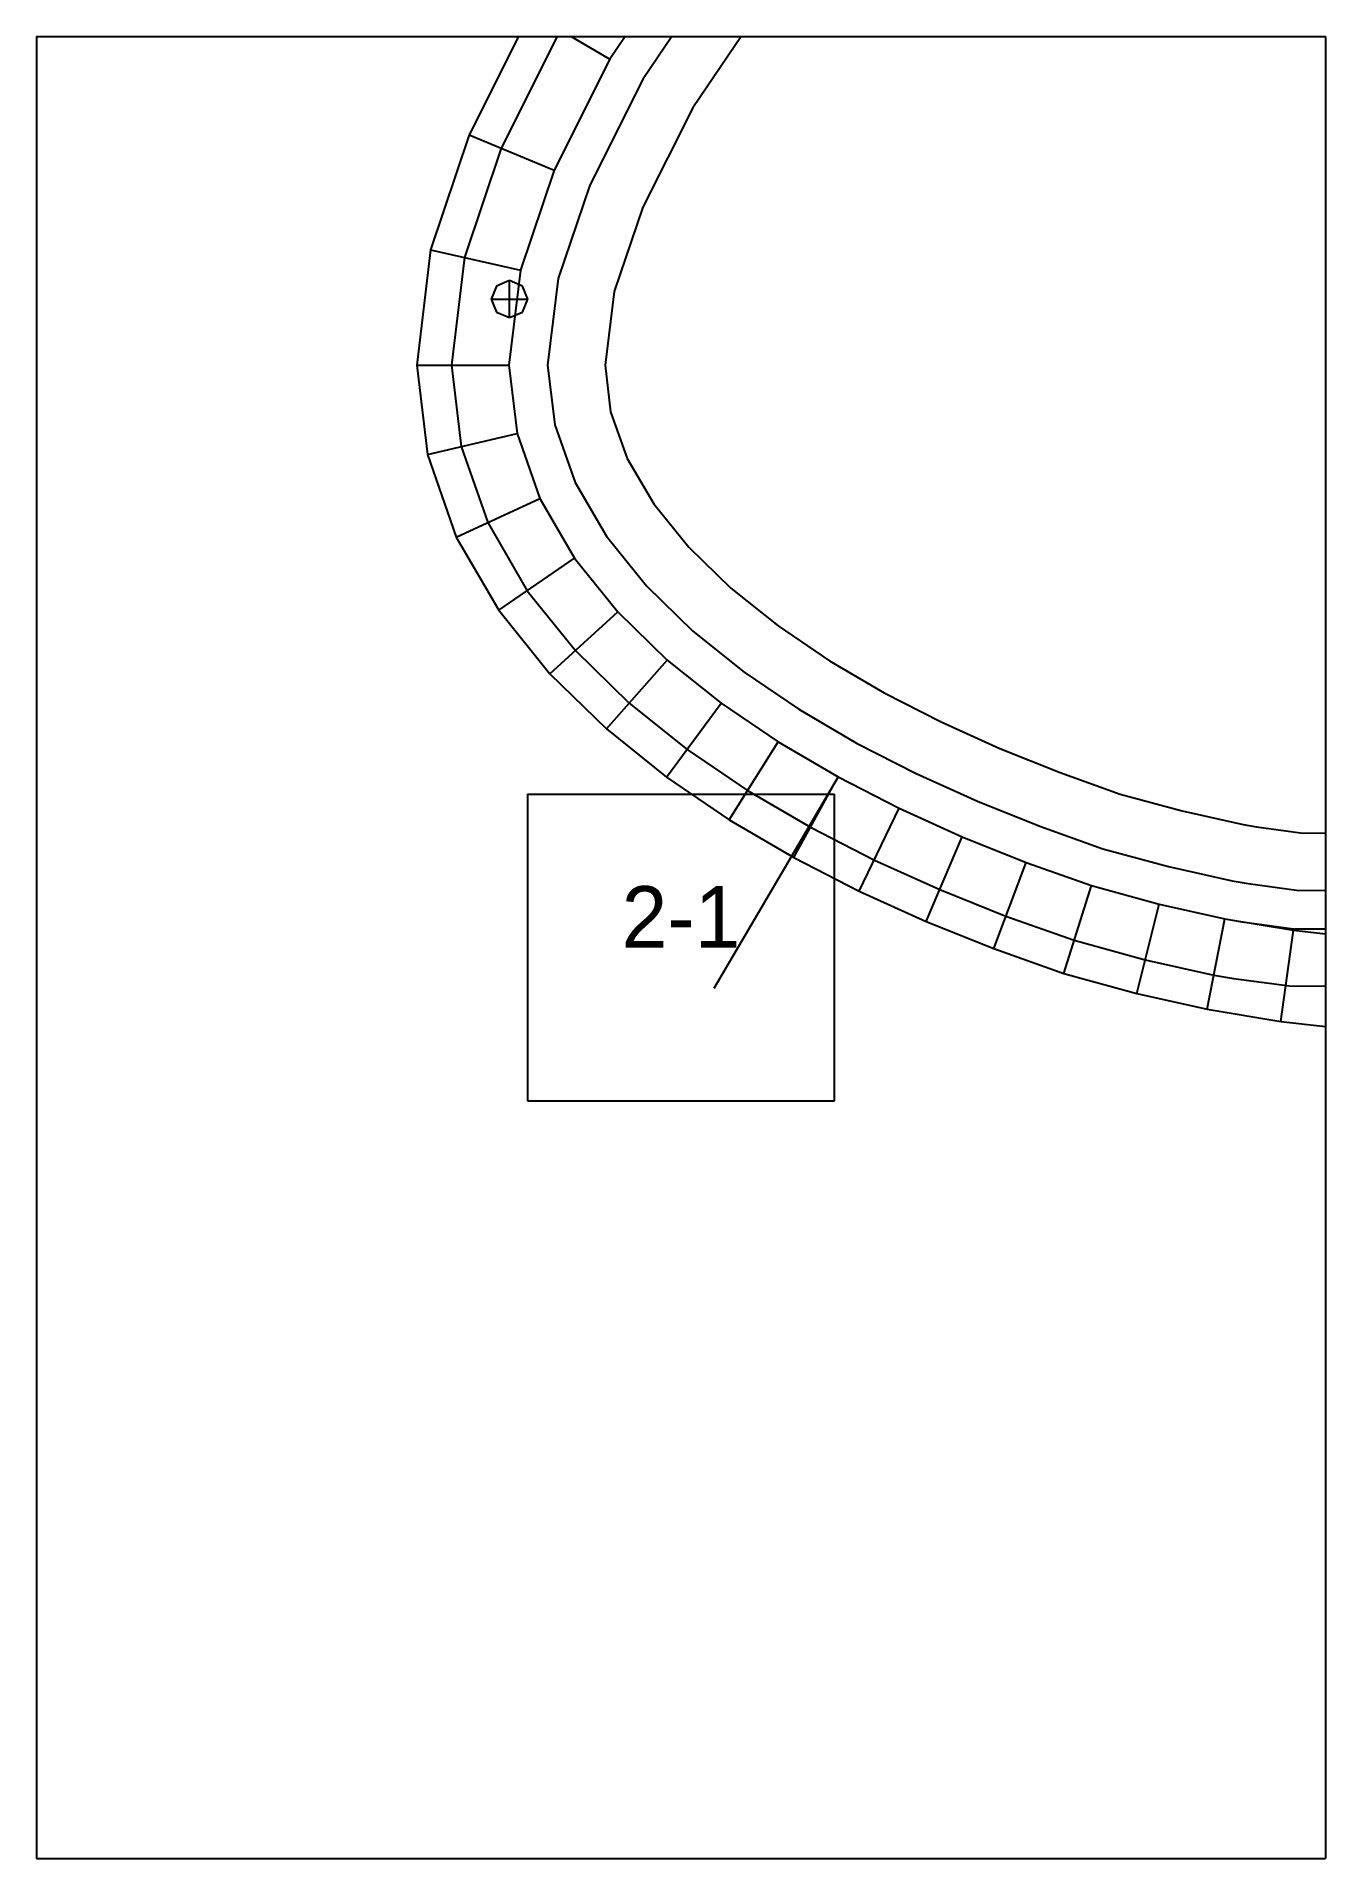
# Paper-space layout 'Plan 2-1' of a CAD drawing. Header units: metres, sheet in millimetres. Extents: x 0 to 210, y 0 to 297.
# The model-space entities are those that its viewports show. They can reach past a viewport. Long polylines and large blocks are cut down to what shows.
import ezdxf
from ezdxf.enums import TextEntityAlignment as Align

# ---------------------------------------------------------------- set-up
doc = ezdxf.new("R2010")
doc.units = ezdxf.units.M
for name, color, linetype in [('default', 7, 'Continuous'), ('TEXTLAYER', 7, 'Continuous'), ('VIEWPORTS', 7, 'Continuous')]:
    doc.layers.add(name, color=color, linetype=linetype)

msp = doc.modelspace()

# ---------------------------------------------------------------- linework, layer by layer
at = {"color": 9}
for p, q in [((0, 0), (0, -297)), ((210, 0), (210, -297)), ((210, 0), (210, -297)), ((0, -297), (210, -297)), ((0, -297), (210, -297)), ((0, -297), (0, -594)), ((210, -297), (420, -297)), ((210, -297), (210, -594)), ((210, -297), (420, -297)), ((210, -297), (210, -594)), ((80, -420.5), (130, -420.5)), ((80, -420.5), (80, -470.5)), ((130, -470.5), (130, -420.5)), ((80, -470.5), (130, -470.5)), ((0, -594), (210, -594)), ((0, -594), (210, -594)), ((0, -594), (0, -891)), ((210, -594), (420, -594)), ((210, -594), (210, -891)), ((210, -594), (420, -594)), ((210, -594), (210, -891))]:
    msp.add_line(p, q, dxfattribs=at)
at = {"layer": 'default', "color": 7, "linetype": 'Continuous'}
for p, q in [((98.52, -276.57), (85.34, -295.98)), ((106, -282.17), (93.41, -300.71)), ((106, -282.17), (93.41, -300.71)), ((111.04, -285.95), (98.84, -303.9)), ((80.47, -293.12), (70.49, -313.05)), ((80.47, -293.12), (93.41, -300.71)), ((118.52, -291.56), (106.91, -308.63)), ((85.34, -295.98), (75.7, -315.22)), ((93.41, -300.71), (84.33, -318.82)), ((93.41, -300.71), (84.33, -318.82)), ((98.84, -303.9), (90.14, -321.25)), ((106.91, -308.63), (98.77, -324.85)), ((70.49, -313.05), (64.21, -331.78)), ((70.49, -313.05), (84.33, -318.82)), ((75.7, -315.22), (69.72, -333.03)), ((84.33, -318.82), (78.84, -335.09)), ((84.33, -318.82), (78.84, -335.09)), ((90.14, -321.25), (84.98, -336.48)), ((98.77, -324.85), (94.1, -338.55)), ((64.21, -331.78), (61.97, -350.6)), ((64.21, -331.78), (78.84, -335.09)), ((69.72, -333.03), (67.62, -350.6)), ((78.84, -335.09), (76.97, -350.6)), ((78.84, -335.09), (76.97, -350.6)), ((74.94, -337.68), (74.06, -339.8)), ((77.06, -336.8), (74.94, -337.68)), ((79.18, -337.68), (77.06, -336.8)), ((77.06, -342.8), (77.06, -336.8)), ((80.06, -339.8), (79.18, -337.68)), ((84.98, -336.48), (83.27, -350.6)), ((94.1, -338.55), (92.62, -350.6)), ((74.06, -339.8), (74.94, -341.92)), ((74.06, -339.8), (80.06, -339.8)), ((79.18, -341.92), (80.06, -339.8)), ((74.94, -341.92), (77.06, -342.8)), ((77.06, -342.8), (79.18, -341.92)), ((61.97, -350.6), (76.97, -350.6)), ((61.97, -350.6), (63.68, -365.13)), ((67.62, -350.6), (69.18, -363.86)), ((76.97, -350.6), (78.29, -361.74)), ((76.97, -350.6), (78.29, -361.74)), ((83.27, -350.6), (84.43, -360.32)), ((92.62, -350.6), (93.53, -358.2)), ((93.53, -358.2), (96.23, -365.77)), ((63.68, -365.13), (78.29, -361.74)), ((78.29, -361.74), (82.02, -372.33)), ((78.29, -361.74), (82.02, -372.33)), ((84.43, -360.32), (87.74, -369.69)), ((63.68, -365.13), (68.4, -378.62)), ((69.18, -363.86), (73.53, -376.25)), ((96.23, -365.77), (100.56, -373.18)), ((87.74, -369.69), (92.86, -378.48)), ((68.4, -378.62), (82.02, -372.33)), ((82.02, -372.33), (87.67, -382.05)), ((82.02, -372.33), (87.67, -382.05)), ((100.56, -373.18), (106.29, -380.27)), ((73.53, -376.25), (79.96, -387.34)), ((68.4, -378.62), (75.3, -390.54)), ((92.86, -378.48), (99.37, -386.56)), ((75.3, -390.54), (87.67, -382.05)), ((87.67, -382.05), (94.72, -390.8)), ((87.67, -382.05), (94.72, -390.8)), ((106.29, -380.27), (113.14, -386.92)), ((79.96, -387.34), (87.8, -397.09)), ((99.37, -386.56), (106.94, -393.93)), ((113.14, -386.92), (120.84, -393.09)), ((75.3, -390.54), (83.62, -400.9)), ((83.62, -400.9), (94.72, -390.8)), ((94.72, -390.8), (102.77, -398.65)), ((94.72, -390.8), (102.77, -398.65)), ((106.94, -393.93), (115.29, -400.61)), ((120.84, -393.09), (129.2, -398.76)), ((87.8, -397.09), (96.58, -405.65)), ((83.62, -400.9), (92.84, -409.88)), ((92.84, -409.88), (102.77, -398.65)), ((102.77, -398.65), (111.55, -405.68)), ((102.77, -398.65), (111.55, -405.68)), ((115.29, -400.61), (124.21, -406.67)), ((129.2, -398.76), (138.11, -403.98)), ((96.58, -405.65), (105.99, -413.2)), ((102.64, -417.75), (111.55, -405.68)), ((111.55, -405.68), (120.85, -412)), ((111.55, -405.68), (120.85, -412)), ((124.21, -406.67), (133.61, -412.17)), ((138.11, -403.98), (147.36, -408.72)), ((147.36, -408.72), (156.95, -413.05)), ((92.84, -409.88), (102.64, -417.75)), ((112.84, -424.68), (120.85, -412)), ((120.85, -412), (130.58, -417.7)), ((120.85, -412), (130.58, -417.7)), ((133.61, -412.17), (143.3, -417.14)), ((105.99, -413.2), (115.86, -419.9)), ((156.95, -413.05), (166.79, -417)), ((102.64, -417.75), (112.84, -424.68)), ((130.58, -417.7), (110.37, -452.21)), ((123.37, -430.85), (130.58, -417.7)), ((130.58, -417.7), (140.56, -422.81)), ((130.58, -417.7), (140.56, -422.81)), ((143.3, -417.14), (153.28, -421.65)), ((166.79, -417), (176.54, -420.48)), ((115.86, -419.9), (126.08, -425.89)), ((153.28, -421.65), (163.48, -425.74)), ((176.54, -420.48), (186.65, -423.23)), ((112.84, -424.68), (123.37, -430.85)), ((134.05, -436.33), (140.56, -422.81)), ((140.56, -422.81), (150.81, -427.45)), ((140.56, -422.81), (150.81, -427.45)), ((186.65, -423.23), (196.6, -425.46)), ((126.08, -425.89), (136.5, -431.24)), ((144.93, -441.24), (150.81, -427.45)), ((150.81, -427.45), (161.25, -431.63)), ((150.81, -427.45), (161.25, -431.63)), ((163.48, -425.74), (173.74, -429.4)), ((196.6, -425.46), (198.77, -425.82)), ((198.77, -425.82), (205.93, -426.83)), ((205.93, -426.83), (214.92, -426.91)), ((173.74, -429.4), (184.4, -432.3)), ((123.37, -430.85), (134.05, -436.33)), ((136.5, -431.24), (147.15, -436.05)), ((155.94, -445.66), (161.25, -431.63)), ((161.25, -431.63), (171.85, -435.41)), ((161.25, -431.63), (171.85, -435.41)), ((184.4, -432.3), (194.81, -434.64)), ((134.05, -436.33), (144.93, -441.24)), ((147.15, -436.05), (157.94, -440.38)), ((167.35, -449.72), (171.85, -435.41)), ((171.85, -435.41), (182.88, -438.42)), ((171.85, -435.41), (182.88, -438.42)), ((194.81, -434.64), (197.37, -435.07)), ((197.37, -435.07), (205.25, -436.15)), ((205.25, -436.15), (215.48, -436.24)), ((179.26, -452.98), (182.88, -438.42)), ((182.88, -438.42), (193.6, -440.82)), ((182.88, -438.42), (193.6, -440.82)), ((144.93, -441.24), (155.94, -445.66)), ((157.94, -440.38), (169.04, -444.33)), ((190.72, -455.54), (193.6, -440.82)), ((193.6, -440.82), (204.8, -442.7)), ((193.6, -440.82), (196.42, -441.29)), ((196.42, -441.29), (204.8, -442.44)), ((204.8, -442.44), (215.85, -442.53)), ((169.04, -444.33), (180.62, -447.49)), ((202.73, -457.55), (204.8, -442.7)), ((204.8, -442.7), (215.85, -443.92)), ((155.94, -445.66), (167.35, -449.72)), ((180.62, -447.49), (191.8, -450)), ((167.35, -449.72), (179.26, -452.98)), ((191.8, -450), (195.02, -450.54)), ((195.02, -450.54), (204.12, -451.76)), ((179.26, -452.98), (190.72, -455.54)), ((204.12, -451.76), (216.4, -451.87)), ((190.72, -455.54), (202.73, -457.55)), ((202.73, -457.55), (214.6, -458.87))]:
    msp.add_line(p, q, dxfattribs=at)

# ---------------------------------------------------------------- texts
at = {"layer": 'TEXTLAYER', "color": 1}
msp.add_text('2-1', height=10, dxfattribs=at).set_placement((105, -445.5), align=Align.CENTER)

psp = doc.layouts.new('Plan 2-1')

# ---------------------------------------------------------------- viewports
at = {"layer": 'VIEWPORTS'}
psp.add_viewport(center=(105, 148.5), size=(210, 297), view_center_point=(105, -445.5), view_height=297, dxfattribs=at)

doc.saveas('drawing.dxf')
